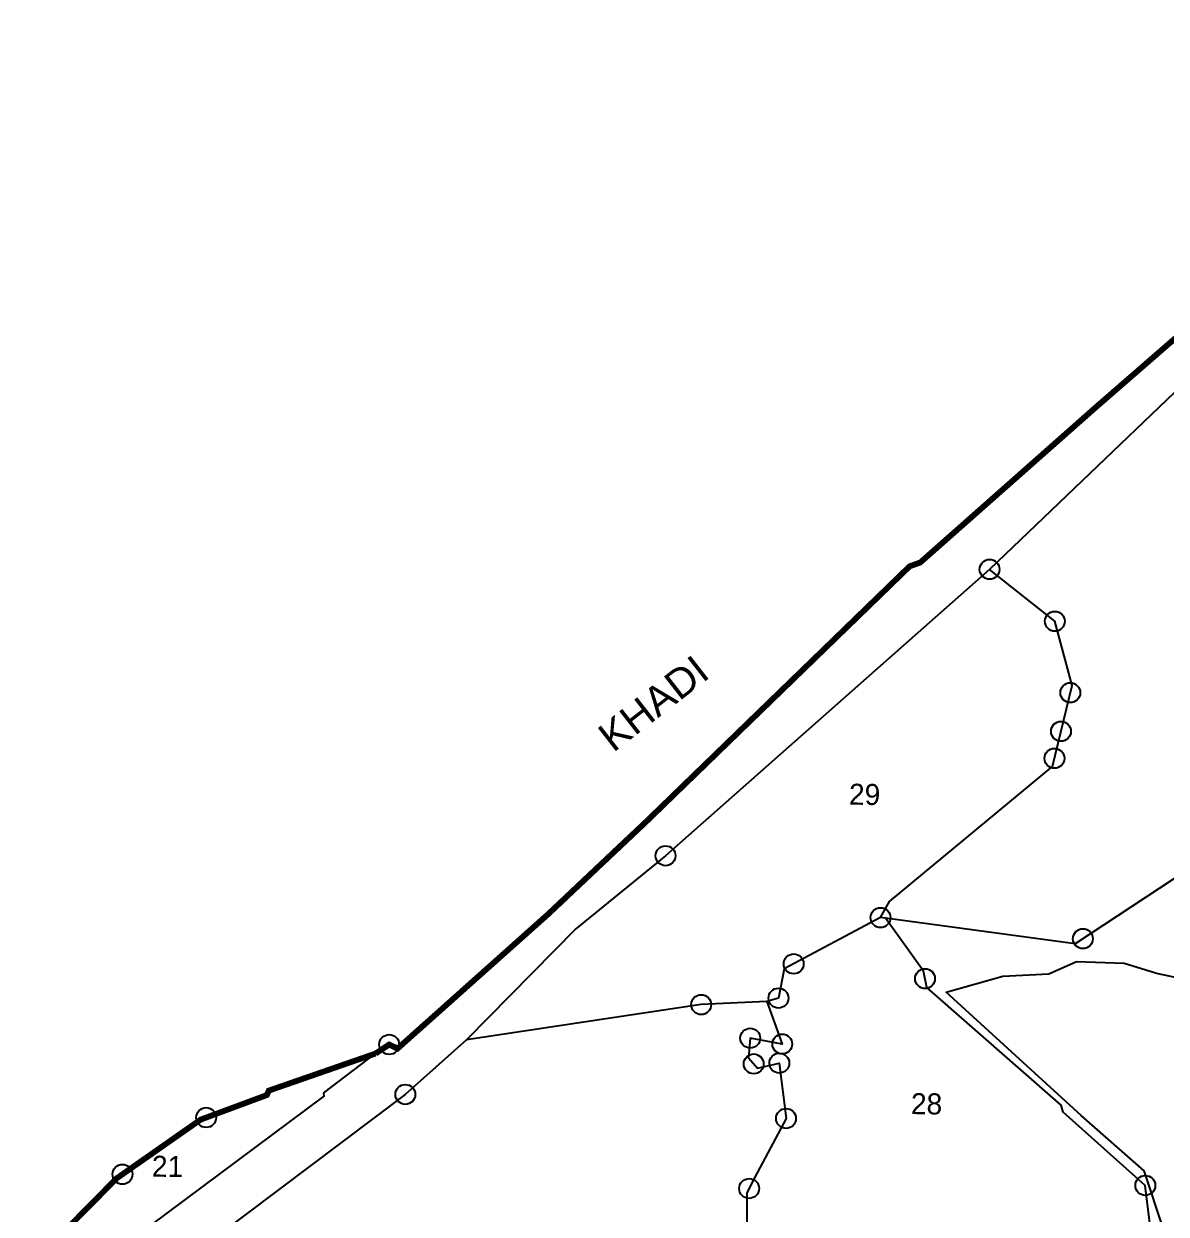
# Model space of a CAD drawing. Header units: metres. Extents: x 278900 to 282293, y 2048818 to 2051307.
# Drawn here: x 280810.4 to 281210.8, y 2050314.3 to 2050731.5 of the extents above; entities that cross this region are included whole.
import ezdxf
from ezdxf.enums import TextEntityAlignment as Align

# ---------------------------------------------------------------- set-up
doc = ezdxf.new("R2010")
doc.units = ezdxf.units.M
doc.header["$MEASUREMENT"] = 0
for name, color, linetype in [('POLY_HATCH', 12, 'Continuous'), ('POLY_PARCEL', 6, 'Continuous'), ('POLY_ROAD', 30, 'Continuous'), ('SYM_STONE', 1, 'Continuous'), ('TEXT_MAPOUT', 7, 'Continuous'), ('TEXT_PARCEL', 7, 'Continuous'), ('V_BOUND_LINE', 7, 'Continuous')]:
    doc.layers.add(name, color=color, linetype=linetype)
doc.styles.get("Standard").update_dxf_attribs({"font": 'arial.ttf'})
doc.styles.add('TEXT_MAP', font='KRDEV050.TTF')

# ---------------------------------------------------------------- blocks, each defined once
blk = doc.blocks.new('STONE')
blk.add_circle((0, 0), 0.851)

msp = doc.modelspace()

# ---------------------------------------------------------------- linework, layer by layer
at = {"layer": 'POLY_HATCH'}
msp.add_lwpolyline([(281209.9, 2050309.02), (281203.08, 2050329.5), (281181, 2050348.9), (281133.7, 2050392.15), (281153.54, 2050397.68), (281169.66, 2050398.54), (281179.38, 2050402.92), (281196.12, 2050402.26), (281207.89, 2050398.67), (281219.45, 2050396.16)], dxfattribs=at)
at = {"layer": 'POLY_PARCEL'}
for points in [[(281297.09, 2050553.01), (281223.05, 2050438.11), (281178.88, 2050409.05), (281112.44, 2050418)], [(281170.98, 2050471.24), (281177.82, 2050499.58), (281171.8, 2050522.08), (281148.93, 2050540.28)], [(281110.7, 2050418.24), (281113.89, 2050423.93), (281170.98, 2050471.24)], [(281110.7, 2050418.24), (281076.97, 2050400.27), (281074.92, 2050390.02), (281070.83, 2050388.88)], [(281112.44, 2050418), (281110.7, 2050418.24)], [(281206.29, 2050301.82), (281203.51, 2050324.38), (281174.66, 2050350.1), (281173.98, 2050352.5), (281126.91, 2050393.78), (281125.79, 2050399.53), (281112.44, 2050418)], [(281070.83, 2050388.88), (281047.85, 2050387.75), (280965.56, 2050375.44)], [(281070.83, 2050388.88), (281076.26, 2050373.94), (281065.04, 2050376), (281064.47, 2050369.07), (281067.53, 2050365.44), (281075.21, 2050367.25), (281077.59, 2050347.86), (281066.58, 2050327.06), (281063.87, 2050321.84), (281064.02, 2050280.59)]]:
    msp.add_lwpolyline(points, dxfattribs=at)
at = {"layer": 'POLY_ROAD'}
for points in [[(281248.79, 2050635.73), (281148.93, 2050540.28)], [(281148.93, 2050540.28), (281035.35, 2050439.92), (281003.95, 2050414.36), (280965.56, 2050375.44)], [(280965.56, 2050375.44), (280944.14, 2050356.29), (280877, 2050305.76), (280842.94, 2050282.14)], [(280818.5, 2050283.22), (280915.75, 2050355.71), (280915.61, 2050356.82), (280933.68, 2050370.6)]]:
    msp.add_lwpolyline(points, dxfattribs=at)
at = {"layer": 'V_BOUND_LINE', "const_width": 2.05}
for points in [[(281377.36, 2050730.44), (281352.13, 2050723.68), (281251.45, 2050653.81), (281186.13, 2050597.05), (281124.63, 2050542.69), (281120.91, 2050541.35), (281028.47, 2050451.78), (280994.17, 2050419.43), (280941.41, 2050372.35), (280938.5, 2050373.77), (280933.68, 2050370.6)], [(280933.68, 2050370.6), (280896.26, 2050357.61), (280895.62, 2050356.07), (280872.37, 2050347.44), (280842.95, 2050326.87), (280811.44, 2050294.97)]]:
    msp.add_lwpolyline(points, dxfattribs=at)

# ---------------------------------------------------------------- block references
at = {"layer": 'SYM_STONE', "xscale": 4.090814584522034, "yscale": 4.090814584522034, "zscale": 4.090814584522034, "rotation": 359.2394459106715}
for p in [(281148.93, 2050540.28), (281171.8, 2050522.08), (281177.21, 2050497.05), (281173.94, 2050483.52), (281171.66, 2050474.06), (281035.35, 2050439.92), (281110.7, 2050418.24), (281181.64, 2050410.86), (281080.26, 2050402.03), (281126.31, 2050396.86), (281047.85, 2050387.75), (281074.92, 2050390.02), (281065.04, 2050376), (280938.5, 2050373.77), (281076.26, 2050373.94), (281066.25, 2050366.97), (281075.21, 2050367.25), (280944.14, 2050356.29), (280874.33, 2050348.17), (281077.59, 2050347.86), (280844.99, 2050328.29), (281064.64, 2050323.32), (281203.51, 2050324.38)]:
    msp.add_blockref('STONE', p, dxfattribs=at)

# ---------------------------------------------------------------- texts
at = {"layer": 'TEXT_MAPOUT'}
msp.add_text('KHADI', height=10.227, rotation=37.9605, dxfattribs=at).set_placement((281017.01, 2050475.89))
at = {"layer": 'TEXT_PARCEL', "style": 'TEXT_MAP'}
for s, p in [('29', (281105.09, 2050457.75)), ('28', (281126.8, 2050349.32)), ('21', (280860.74, 2050327.39))]:
    msp.add_text(s, height=7.363, rotation=359.2394, dxfattribs=at).set_placement(p, align=Align.CENTER)

doc.saveas('drawing.dxf')
